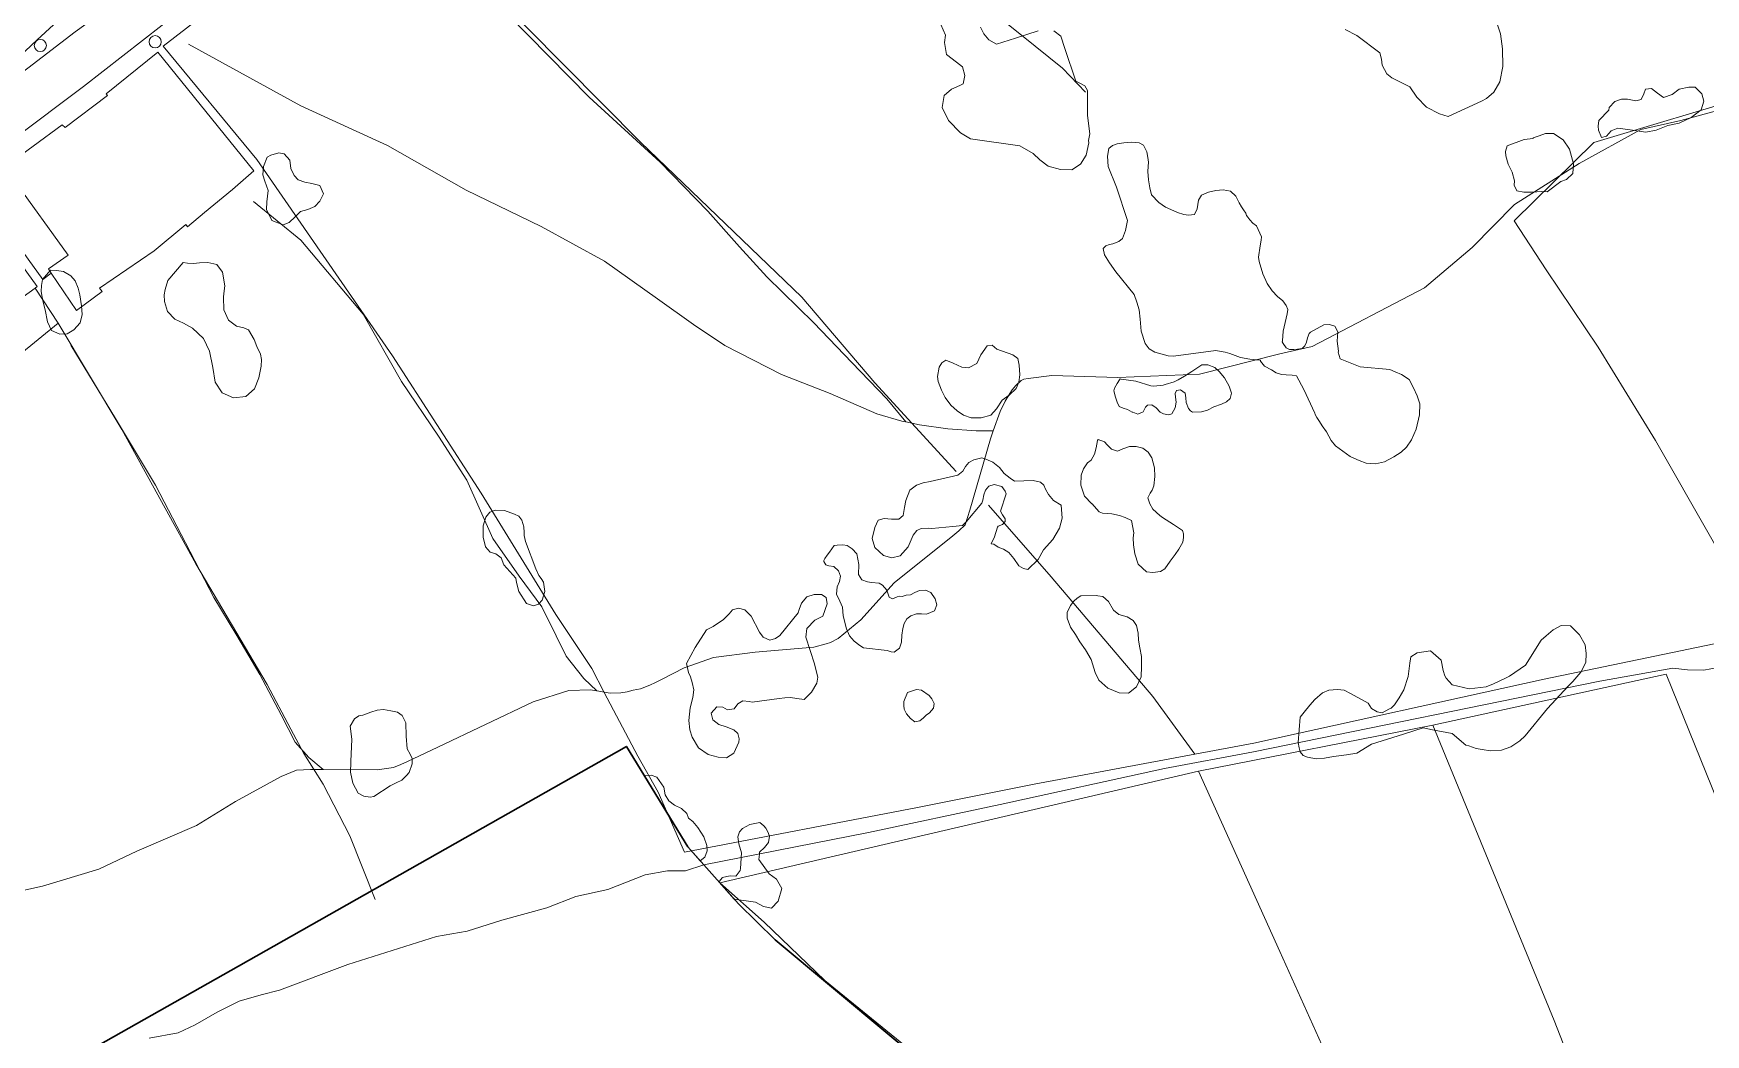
# Model space of a CAD drawing. Header units: metres. Extents: x 4652992 to 4879070, y 2074171 to 2309877.
# Drawn here: x 4653400.1 to 4653611.2, y 2306363.3 to 2306489.8 of the extents above; entities that cross this region are included whole.
import ezdxf

# ---------------------------------------------------------------- set-up
doc = ezdxf.new("R2010")
doc.units = ezdxf.units.M
doc.header["$MEASUREMENT"] = 0
doc.linetypes.add('DGN Style 3', pattern=[92.779933, 66.271381, -26.508552])
doc.layers.get('0').update_dxf_attribs({"color": 4, "lineweight": 0})
for name, color, linetype, lineweight in [('Level 1', 2, 'Continuous', 0), ('Level 18', 5, 'Continuous', 0), ('Level 20', 30, 'DGN Style 3', 0), ('Level 3', 46, 'Continuous', 0), ('Level 30', 5, 'Continuous', 0), ('Level 37', 3, 'Continuous', 0), ('Level 40', 1, 'Continuous', 0), ('Level 61', 4, 'Continuous', 0), ('Level 62', 4, 'Continuous', 0)]:
    doc.layers.add(name, color=color, linetype=linetype, lineweight=lineweight)
doc.layers.add('Limite', color=38, linetype='Continuous', lineweight=0, plot=False)

# ---------------------------------------------------------------- blocks, each defined once
blk = doc.blocks.new('POSTE')
at = {"color": 0, "linetype": 'ByBlock', "lineweight": -2}
blk.add_circle((0, 0), 0.77, dxfattribs=at)

msp = doc.modelspace()

# ---------------------------------------------------------------- linework, layer by layer
at = {"layer": 'Level 1'}
for points in [[(4653394.017885, 2306380.489077, 1442), (4653401.262881, 2306382.093081, 1441.5), (4653408.406313, 2306384.218081, 1441.32), (4653413.193117, 2306386.508913, 1441), (4653420.72333, 2306389.733889, 1440.24), (4653425.659731, 2306392.760683, 1440), (4653431.412478, 2306395.938479, 1439.4), (4653433.334475, 2306396.725283, 1439.22), (4653435.116518, 2306396.837282, 1439), (4653436.711444, 2306396.822134, 1438.874959), (4653443.534914, 2306396.757326, 1438.34), (4653445.56708, 2306397.068484, 1438.24), (4653446.517519, 2306397.448305, 1438.2), (4653447.329287, 2306397.839297, 1438.12), (4653451.172488, 2306399.656679, 1438), (4653463.193117, 2306405.364077, 1437.1), (4653467.732302, 2306406.792483, 1437), (4653470.443484, 2306406.893923, 1436.56), (4653471.257693, 2306406.73633, 1436.5), (4653472.942873, 2306406.472475, 1436.52), (4653474.277529, 2306406.495913, 1436.48), (4653475.087527, 2306406.636477, 1436.44), (4653475.830691, 2306406.837282, 1436.26), (4653476.757876, 2306407.017885, 1436.32), (4653477.92792, 2306407.480532, 1436.3), (4653478.667483, 2306407.822878, 1436.3), (4653479.485293, 2306408.244082, 1436.28), (4653482.28528, 2306409.666506, 1436), (4653485.96448, 2306410.958925, 1435.74), (4653491.230288, 2306411.617678, 1435), (4653498.645327, 2306412.249087, 1434.78), (4653500.189089, 2306412.70209, 1434.62), (4653500.736696, 2306412.862124, 1434.62), (4653501.69269, 2306413.350527, 1434.58), (4653504.576906, 2306415.722292, 1434), (4653508.765078, 2306420.391299, 1433), (4653516.199099, 2306426.329287, 1432.28), (4653516.916506, 2306426.957888, 1432.26), (4653517.723696, 2306427.72571, 1432.26), (4653518.345278, 2306429.551333, 1432), (4653520.914492, 2306438.562075, 1431), (4653521.282635, 2306439.593906, 1430.9408), (4653522.158694, 2306442.049319, 1430.8), (4653522.770693, 2306443.340517, 1430.72), (4653523.369082, 2306444.321291, 1430.56), (4653523.662295, 2306444.781313, 1430.5), (4653524.11188, 2306445.320925, 1430.44), (4653524.814089, 2306445.952273, 1430.28), (4653525.156924, 2306446.105288, 1430.26), (4653525.674685, 2306446.192873, 1430.2), (4653528.688296, 2306446.555483, 1430), (4653537.010927, 2306446.306093, 1429.32), (4653547.332094, 2306446.732912, 1429), (4653557.444277, 2306449.325075, 1428), (4653561.540713, 2306450.215884, 1427.28), (4653575.696718, 2306457.629885, 1427), (4653581.71448, 2306462.740481, 1426.66), (4653587.052126, 2306468.149294, 1426), (4653595.247072, 2306473.359682, 1425.58), (4653603.012087, 2306477.625307, 1425.56), (4653608.04529, 2306478.789675, 1425), (4653617.065013, 2306481.224341, 1424.661495)], [(4653427.9079, 2306468.568911, 1447.84), (4653433.879275, 2306463.663698, 1447), (4653441.752505, 2306454.316103, 1446), (4653446.585329, 2306445.797121, 1445), (4653451.241701, 2306438.909304, 1444), (4653454.847043, 2306433.35499, 1443), (4653458.115108, 2306426.000973, 1442), (4653461.425244, 2306421.240589, 1441), (4653464.305326, 2306417.37855, 1440), (4653466.099968, 2306413.693095, 1439), (4653467.379374, 2306411.14641, 1438), (4653469.591677, 2306408.32593, 1437), (4653471.257693, 2306406.73633, 1436.5)], [(4653404.86011, 2306450.398684, 1449), (4653410.509707, 2306441.143923, 1448), (4653415.545717, 2306432.744692, 1447), (4653419.311098, 2306425.455508, 1446), (4653422.891909, 2306418.525332, 1445), (4653425.808291, 2306413.726504, 1444), (4653428.731325, 2306408.797488, 1443), (4653431.416323, 2306403.704531, 1442), (4653433.178951, 2306400.259793, 1441), (4653434.901915, 2306398.315853, 1440), (4653436.711444, 2306396.822134, 1438.874959)]]:
    msp.add_polyline3d(points, dxfattribs=at)
at = {"layer": 'Level 18', "color": 30}
for points in [[(4653308.858783, 2306425.904808, 1451.833202), (4653313.091171, 2306428.178854, 1451.703385), (4653334.69175, 2306440.154121, 1450.83785), (4653350.718641, 2306450.178458, 1450.276697), (4653364.450095, 2306459.693085, 1449.818691), (4653368.017201, 2306461.932638, 1449.705067), (4653372.377872, 2306464.670417, 1449.561094), (4653374.055446, 2306465.723656, 1449.447595), (4653387.44223, 2306476.195051, 1448.824589), (4653405.402109, 2306489.960243, 1448.30672), (4653416.918715, 2306498.289091, 1447.394434), (4653417.611468, 2306498.790092, 1447.287135), (4653431.868016, 2306509.739062, 1446.354699), (4653447.227282, 2306523.340979, 1445.102867), (4653459.543942, 2306534.399065, 1444.161653), (4653473.833126, 2306551.146423, 1442.755768), (4653481.6842, 2306560.7085, 1442.096301), (4653483.294671, 2306562.669946, 1441.98811), (4653489.053578, 2306569.683905, 1441.512948), (4653505.571211, 2306589.306845, 1440.096023), (4653523.496863, 2306609.992294, 1438.79794), (4653536.079954, 2306624.129948, 1437.834326), (4653547.234311, 2306635.738664, 1437.127425)], [(4653543.361799, 2306625.71391, 1437.623074), (4653541.643341, 2306623.866238, 1437.686639), (4653532.548507, 2306613.525283, 1438.398903), (4653525.712167, 2306605.615748, 1438.846811), (4653523.160594, 2306602.663619, 1439.013986), (4653509.72825, 2306587.122613, 1439.894054), (4653509.04786, 2306586.337471, 1439.940184), (4653492.56937, 2306566.761034, 1441.588941), (4653477.335407, 2306548.207096, 1442.8553), (4653464.515521, 2306533.26185, 1444.126616), (4653462.299067, 2306530.554969, 1444.410144), (4653459.242883, 2306527.041409, 1444.727621), (4653454.270572, 2306521.988403, 1445.184432), (4653450.841448, 2306518.983692, 1445.412146), (4653446.880189, 2306515.326772, 1445.665173), (4653435.126647, 2306505.354371, 1446.46995), (4653423.984991, 2306496.229206, 1447.274864), (4653416.376989, 2306490.80682, 1447.676485), (4653406.449708, 2306483.072581, 1448.196775), (4653397.641364, 2306476.452714, 1448.61929)]]:
    msp.add_polyline3d(points, dxfattribs=at)
at = {"layer": 'Level 20', "linetype": 'Continuous'}
msp.add_polyline3d([(4653615.366996, 2306410.221896, 1433.2952), (4653610.982096, 2306409.361819, 1433.4952), (4653608.909937, 2306409.407217, 1433.4952), (4653607.060922, 2306409.611436, 1433.4952), (4653597.82615, 2306407.971887, 1434.5952), (4653554.10809, 2306399.055877, 1437.4952), (4653542.896113, 2306396.930681, 1438.2952), (4653522.161274, 2306392.380204, 1439.4952), (4653505.550587, 2306388.851655, 1440.3952), (4653484.753351, 2306384.780393, 1441.616), (4653482.425432, 2306384.031165, 1441.813835), (4653480.184431, 2306384.03954, 1441.913834), (4653477.366121, 2306383.527618, 1442.113835), (4653472.619741, 2306381.669056, 1442.413834), (4653468.590272, 2306380.771284, 1442.613835), (4653464.925894, 2306379.337637, 1442.813835), (4653459.25994, 2306377.809186, 1443.213834), (4653454.883069, 2306376.412872, 1443.413834), (4653451.01218, 2306375.747914, 1443.613835), (4653439.820789, 2306372.207206, 1444.513835), (4653431.201949, 2306368.970438, 1445.213835), (4653428.858256, 2306368.378378, 1445.413834), (4653426.109847, 2306367.555535, 1445.613835), (4653423.30694, 2306366.176483, 1445.813835), (4653420.562594, 2306364.575307, 1446.113835), (4653418.402404, 2306363.584614, 1446.413834), (4653414.756744, 2306362.887546, 1446.613835)], dxfattribs=at)
at = {"layer": 'Level 3'}
for points in [[(4653469.136111, 2306535.461306, 1444.2754), (4653490.573122, 2306517.313479, 1444), (4653502.610903, 2306507.796328, 1442.72), (4653516.999087, 2306495.864687, 1441.3), (4653524.830324, 2306489.541323, 1440), (4653530.000124, 2306485.388491, 1439), (4653532.922488, 2306482.358279, 1438.52)], [(4653447.96509, 2306504.184328, 1446.9172), (4653460.03528, 2306492.120119, 1446.0572), (4653470.284304, 2306481.728091, 1445), (4653479.236513, 2306473.495486, 1444), (4653485.27051, 2306467.347903, 1443), (4653489.262087, 2306462.835512, 1442), (4653492.721316, 2306459.039675, 1441), (4653498.621523, 2306453.232302, 1439), (4653503.428713, 2306448.221682, 1437), (4653507.830874, 2306443.614504, 1435), (4653510.248176, 2306440.713584, 1434)], [(4653419.714113, 2306488.40851, 1448.43), (4653433.868716, 2306480.637881, 1448), (4653444.8053, 2306475.623293, 1447), (4653454.735293, 2306469.971499, 1446), (4653464.229311, 2306465.408083, 1445), (4653472.213076, 2306460.993288, 1444), (4653478.921877, 2306456.240298, 1443), (4653483.463686, 2306453.005678, 1442), (4653487.399477, 2306450.351687, 1441), (4653494.55591, 2306446.681277, 1439), (4653500.685915, 2306444.302126, 1437), (4653506.597475, 2306441.727114, 1435), (4653509.756899, 2306440.81592, 1434), (4653510.248176, 2306440.713584, 1433.777157), (4653511.961489, 2306440.356692, 1433), (4653515.534914, 2306439.859316, 1432), (4653519.114504, 2306439.60248, 1431), (4653521.282635, 2306439.593906, 1430.9572)]]:
    msp.add_polyline3d(points, dxfattribs=at)
at = {"layer": 'Level 30', "color": 1}
for points in [[(4653403.533944, 2306507.894376, 1451.0383), (4653411.836193, 2306499.374754, 1451.0383), (4653405.708118, 2306493.579988, 1451.0383), (4653401.004935, 2306498.476996, 1451.9383), (4653400.698315, 2306498.138985, 1452.6383), (4653405.234187, 2306493.217956, 1451.7383), (4653400.616269, 2306488.957636, 1451.8383), (4653396.113417, 2306484.732188, 1451.8383), (4653388.697024, 2306492.685121, 1452.1383), (4653389.859429, 2306493.715889, 1452.0383), (4653387.306649, 2306496.19363, 1451.7383), (4653394.929949, 2306504.10416, 1451.7383), (4653397.405092, 2306501.662092, 1452.2383), (4653403.533944, 2306507.894376, 1451.0383)], [(4653396.429346, 2306472.861021, 1454.6383), (4653403.775371, 2306478.212822, 1454.3383), (4653404.157623, 2306477.874544, 1452.4383), (4653409.500981, 2306481.947748, 1454.0383), (4653409.305583, 2306482.163136, 1454.0383), (4653415.850104, 2306487.393719, 1454.0383)], [(4653415.850104, 2306487.393719, 1454.0383), (4653427.950097, 2306472.42341, 1453.9383), (4653425.259153, 2306470.07901, 1453.4383), (4653421.730287, 2306467.139123, 1452.3383), (4653419.578966, 2306465.355332, 1452.2383), (4653419.368729, 2306465.638313, 1452.2383), (4653415.360671, 2306462.334066, 1454.3383), (4653408.46795, 2306457.62199, 1454.7383), (4653408.792494, 2306457.167584, 1452.2383), (4653405.561164, 2306454.767558, 1452.2383), (4653402.384, 2306459.504374, 1451.878901), (4653402.025083, 2306460.039481, 1451.8383), (4653404.501192, 2306461.781408, 1454.9383), (4653397.642245, 2306471.26929, 1454.9383)], [(4653392.956348, 2306468.380313, 1452.3383), (4653400.607171, 2306457.8169, 1455.2383), (4653400.336785, 2306457.620538, 1455.2383), (4653394.102551, 2306453.093067, 1455.2383)]]:
    msp.add_polyline3d(points, dxfattribs=at)
at = {"layer": 'Level 37', "elevation": 1450.98274, "flags": 128}
msp.add_lwpolyline([(4653390.481125, 2306454.63474), (4653389.041452, 2306452.185208), (4653395.635074, 2306446.979033), (4653403.276479, 2306453.18883), (4653400.336785, 2306457.620538)], dxfattribs=at)
at = {"layer": 'Level 37'}
for points in [[(4653516.611392, 2306434.437162, 1432.9159), (4653506.32254, 2306445.643332, 1436.9159), (4653497.112978, 2306456.474469, 1440.2159), (4653476.767489, 2306476.020445, 1445.5159), (4653457.573586, 2306495.465978, 1447.3159), (4653447.991205, 2306504.566583, 1447.5159), (4653442.296653, 2306508.105005, 1447.9159), (4653416.49711, 2306488.150733, 1450.2827), (4653428.328386, 2306473.831061, 1449.0827), (4653445.453213, 2306449.055497, 1446.6827), (4653456.643227, 2306431.729967, 1444.3827), (4653466.077303, 2306416.375853, 1441.0827), (4653470.607451, 2306409.566023, 1437.9827), (4653472.185595, 2306406.547383, 1437.9827), (4653476.40877, 2306398.505812, 1440.0827), (4653479.007622, 2306393.959132, 1441.1827), (4653482.320297, 2306386.373971, 1442.2584), (4653511.714346, 2306392.028407, 1441.3827), (4653526.440558, 2306394.956685, 1440.1827), (4653546.738718, 2306398.748562, 1439.0845), (4653554.1645, 2306400.135764, 1438.6827), (4653590.836264, 2306408.24265, 1436.0827), (4653618.768789, 2306414.027143, 1434.082695)], [(4653618.768847, 2306414.027041, 1434.0827), (4653634.222119, 2306417.946317, 1432.8827), (4653625.22111, 2306435.388488, 1432.1827), (4653631.331321, 2306438.527504, 1432.0827), (4653630.200442, 2306441.769453, 1431.7827), (4653632.519057, 2306448.301702, 1431.7827), (4653624.775863, 2306463.914834, 1429.0827), (4653622.616841, 2306470.348532, 1426.7827), (4653620.31977, 2306475.569037, 1425.4827), (4653617.577526, 2306482.123821, 1425.4827), (4653597.064783, 2306475.991584, 1427.082741), (4653587.047692, 2306466.111183, 1427.382741), (4653591.061625, 2306459.921106, 1427.48274), (4653597.616956, 2306450.155459, 1430.382741), (4653604.852495, 2306438.375813, 1432.98274), (4653618.768789, 2306414.027143, 1434.082695), (4653618.768847, 2306414.027041, 1434.0827)], [(4653403.276479, 2306453.18883, 1450.98274), (4653411.273884, 2306439.773115, 1449.48274), (4653420.616063, 2306422.787185, 1447.18274), (4653429.624528, 2306407.573656, 1443.282741), (4653432.630074, 2306401.894521, 1442.382741), (4653434.26785, 2306398.830854, 1440.98274), (4653436.714249, 2306394.987298, 1440.68274), (4653440.065335, 2306388.434561, 1442.68274), (4653443.27658, 2306380.411366, 1444.082741)], [(4653546.738718, 2306398.748562, 1439.084471), (4653541.428245, 2306406.027694, 1438.915929), (4653528.587672, 2306421.148481, 1437.715928), (4653520.668668, 2306430.210567, 1433.715928)], [(4653641.273707, 2306374.760241, 1432.9307), (4653622.81197, 2306367.782686, 1434.1827), (4653606.210547, 2306408.843806, 1434.7827), (4653576.756039, 2306402.424037, 1436.8827), (4653592.085986, 2306365.107736, 1436.2827), (4653610.554654, 2306317.880301, 1434.5256)], [(4653576.756039, 2306402.424037, 1436.8827), (4653547.183488, 2306396.624595, 1438.7827), (4653557.464855, 2306373.826508, 1438.5827), (4653574.852245, 2306335.113833, 1437.4827), (4653585.329223, 2306312.223649, 1436.6827), (4653588.437921, 2306304.093046, 1436.68274)], [(4653547.183488, 2306396.624595, 1438.782741), (4653486.790149, 2306382.486238, 1442.57176), (4653492.38015, 2306377.526249, 1442.213834), (4653500.016645, 2306370.153845, 1442.213834), (4653510.215143, 2306361.886932, 1441.913834), (4653525.886375, 2306349.015164, 1440.913834), (4653533.959937, 2306342.505654, 1440.713834), (4653554.079731, 2306325.75326, 1438.813835), (4653560.518285, 2306320.600667, 1438.513835), (4653573.12395, 2306311.834708, 1437.313835), (4653586.788702, 2306302.833536, 1436.713834), (4653588.437921, 2306304.093046, 1436.68274), (4653601.58941, 2306313.045233, 1436.213835), (4653610.554654, 2306317.880301, 1434.525619), (4653644.065512, 2306335.815634, 1433.083895), (4653654.566418, 2306341.567845, 1432.733894), (4653654.884395, 2306341.75573, 1432.710612), (4653670.955193, 2306351.251609, 1431.533894), (4653684.375531, 2306357.569215, 1430.233894)]]:
    msp.add_polyline3d(points, dxfattribs=at)
at = {"layer": 'Level 40', "color": 3, "flags": 128}
for points, elevation in [([(4653598.995456, 2306480.082692), (4653599.010835, 2306480.401964), (4653599.715086, 2306481.186713), (4653600.556096, 2306481.484725), (4653601.337288, 2306481.472046), (4653602.403957, 2306481.266166), (4653603.077455, 2306481.412376), (4653603.4005, 2306482.132595), (4653603.609019, 2306482.736815), (4653604.362856, 2306482.821483), (4653605.12186, 2306482.214658), (4653605.89796, 2306481.696596), (4653606.978288, 2306482.040486), (4653607.85175, 2306482.746534), (4653609.092768, 2306482.967342), (4653609.882516, 2306482.99905), (4653610.732172, 2306482.144563), (4653610.969863, 2306481.224046), (4653610.622939, 2306480.140149), (4653609.369992, 2306479.139044), (4653607.848632, 2306478.419916), (4653606.412711, 2306478.144648), (4653604.961423, 2306477.550097), (4653603.667386, 2306477.293479), (4653601.969903, 2306477.575094), (4653600.122006, 2306477.793672), (4653599.272432, 2306477.451266), (4653598.682694, 2306476.782489), (4653598.053629, 2306476.627698), (4653597.682674, 2306477.573985), (4653597.634805, 2306478.04358), (4653597.727104, 2306478.762328), (4653598.995456, 2306480.082692)], 1429), ([(4653431.127146, 2306474.70434), (4653431.787995, 2306474.576729), (4653432.486342, 2306473.756963), (4653432.625195, 2306472.702768), (4653433.026909, 2306471.82611), (4653433.547559, 2306471.268945), (4653434.407433, 2306470.988739), (4653435.288597, 2306470.818578), (4653436.269269, 2306470.572123), (4653436.749232, 2306469.509093), (4653436.282303, 2306468.571829), (4653435.637644, 2306467.8972), (4653434.770826, 2306467.550873), (4653433.859576, 2306467.270207), (4653433.159833, 2306466.606207), (4653432.394369, 2306465.897813), (4653431.648334, 2306465.585237), (4653430.214571, 2306466.14754), (4653429.567579, 2306467.528271), (4653429.583315, 2306468.495595), (4653429.74992, 2306469.947486), (4653429.346372, 2306471.109909), (4653429.099248, 2306471.899643), (4653429.191345, 2306472.966326), (4653429.645796, 2306474.134253), (4653430.095153, 2306474.389937), (4653431.127146, 2306474.70434)], 1451), ([(4653419.017316, 2306460.863626), (4653419.566084, 2306460.757636), (4653420.355579, 2306460.718915), (4653421.111419, 2306460.800458), (4653422.141646, 2306460.829006), (4653423.294074, 2306460.606425), (4653424.012991, 2306459.614337), (4653424.309005, 2306457.90755), (4653424.172928, 2306456.909919), (4653424.142937, 2306456.460635), (4653424.175168, 2306454.861621), (4653424.775583, 2306453.551035), (4653425.767108, 2306452.790643), (4653426.700083, 2306452.610429), (4653427.271951, 2306452.329304), (4653428.003385, 2306451.107147), (4653428.348812, 2306450.243981), (4653428.782792, 2306449.249921), (4653428.940519, 2306448.593664), (4653428.891167, 2306447.749841), (4653428.604751, 2306446.269107), (4653428.054519, 2306444.896205), (4653426.953599, 2306443.914132), (4653425.386866, 2306443.761653), (4653423.968672, 2306444.376983), (4653423.093819, 2306445.740729), (4653422.764135, 2306447.568047), (4653422.367135, 2306449.635886), (4653421.600256, 2306451.263129), (4653420.199717, 2306452.557644), (4653419.066643, 2306453.174721), (4653417.967239, 2306453.671518), (4653417.073099, 2306454.640637), (4653416.692271, 2306455.908791), (4653416.631925, 2306456.773717), (4653416.759256, 2306457.431733), (4653417.091835, 2306458.56205), (4653419.017316, 2306460.863626)], 1453.5), ([(4653402.308886, 2306459.863784), (4653403.043467, 2306459.835661), (4653403.932057, 2306459.720909), (4653404.845485, 2306459.146301), (4653405.408447, 2306458.525617), (4653405.797982, 2306457.597126), (4653405.978635, 2306456.765857), (4653406.217775, 2306455.354433), (4653406.290487, 2306454.259563), (4653406.033942, 2306453.228281), (4653405.239246, 2306452.35783), (4653404.398479, 2306451.837596), (4653403.478002, 2306451.787859), (4653402.433561, 2306452.274054), (4653401.900642, 2306453.344074), (4653401.627893, 2306454.875793), (4653401.335716, 2306456.013046), (4653401.109032, 2306457.194516), (4653401.137285, 2306457.928545), (4653401.285899, 2306458.696201), (4653402.308886, 2306459.863784)], 1453.5), ([(4653538.81293, 2306441.961969), (4653538.215733, 2306442.28539), (4653537.659684, 2306442.462144), (4653537.177019, 2306442.659404), (4653536.932612, 2306443.192118), (4653536.707548, 2306443.825128), (4653536.52117, 2306444.658734), (4653536.585644, 2306444.993066), (4653536.902494, 2306445.55608), (4653537.001663, 2306445.710317), (4653537.140746, 2306445.891524), (4653537.292723, 2306446.139596), (4653537.426588, 2306446.113743), (4653539.286592, 2306445.858552), (4653541.182547, 2306445.249636), (4653541.563578, 2306445.245403), (4653542.726014, 2306445.333005), (4653542.98607, 2306445.421494), (4653544.133143, 2306445.789489), (4653544.632679, 2306446.039795), (4653545.411606, 2306446.478888), (4653546.363075, 2306447.092724), (4653547.600376, 2306447.928775), (4653548.362442, 2306447.920313), (4653549.267311, 2306447.572176), (4653549.798837, 2306447.088073), (4653550.479616, 2306446.297719), (4653551.075376, 2306445.24635), (4653551.349347, 2306444.326473), (4653551.186981, 2306443.664252), (4653550.728596, 2306443.267273), (4653550.075842, 2306442.942511), (4653549.108978, 2306442.609054), (4653548.30301, 2306442.209843), (4653547.569183, 2306442.004775), (4653546.446625, 2306441.944145), (4653546.164747, 2306442.102626), (4653545.908652, 2306442.394844), (4653545.608928, 2306443.180998), (4653545.578189, 2306443.7418), (4653545.486961, 2306444.348959), (4653544.909085, 2306444.772673), (4653544.408308, 2306444.695996), (4653544.224107, 2306444.280749), (4653544.280625, 2306443.853687), (4653544.365404, 2306443.213091), (4653544.22359, 2306442.477536), (4653543.841052, 2306441.753788), (4653543.39431, 2306441.597313), (4653542.758417, 2306441.72013), (4653542.34912, 2306441.9379), (4653541.830503, 2306442.488899), (4653541.279658, 2306442.872723), (4653540.751858, 2306442.835944), (4653540.493033, 2306442.57382), (4653540.203206, 2306441.970887), (4653539.523427, 2306441.686024), (4653538.913332, 2306441.942577), (4653538.81293, 2306441.961969)], 1433.5), ([(4653535.33902, 2306438.179231), (4653535.679509, 2306437.804151), (4653536.226607, 2306437.251689), (4653536.976656, 2306437.038079), (4653537.650324, 2306437.320382), (4653538.496212, 2306437.603789), (4653539.324156, 2306437.615714), (4653540.173716, 2306437.382885), (4653540.839503, 2306436.910602), (4653541.281963, 2306436.172132), (4653541.622212, 2306434.903487), (4653541.689511, 2306433.825026), (4653541.532248, 2306432.652446), (4653541.357305, 2306432.101939), (4653541.075244, 2306431.709604), (4653540.794407, 2306431.145176), (4653541.025094, 2306430.37882), (4653541.440792, 2306429.679835), (4653542.287687, 2306428.897549), (4653542.653771, 2306428.654972), (4653543.112974, 2306428.360035), (4653544.031387, 2306427.770156), (4653545.156443, 2306427.002865), (4653545.285191, 2306426.599894), (4653545.295265, 2306426.116726), (4653545.219836, 2306425.546954), (4653544.702878, 2306424.649989), (4653544.224246, 2306423.951855), (4653543.620546, 2306423.14038), (4653542.918558, 2306422.176013), (4653542.371121, 2306421.834901), (4653541.411639, 2306421.676515), (4653540.609171, 2306421.797168), (4653539.588791, 2306422.750533), (4653539.149027, 2306424.038582), (4653538.961844, 2306425.20907), (4653538.955731, 2306426.06958), (4653539.043958, 2306426.705621), (4653538.721659, 2306428.245896), (4653537.937176, 2306428.638042), (4653537.233033, 2306428.911551), (4653536.237992, 2306429.103766), (4653535.727695, 2306429.133598), (4653535.051559, 2306429.195466), (4653534.666326, 2306429.338626), (4653534.018491, 2306430.082456), (4653533.764714, 2306430.372078), (4653533.731546, 2306430.378484), (4653532.784, 2306431.352055), (4653532.323931, 2306432.712636), (4653532.361366, 2306433.977096), (4653532.653784, 2306434.779853), (4653533.178362, 2306435.537759), (4653533.62626, 2306435.898043), (4653534.07811, 2306436.635619), (4653534.271018, 2306437.457573), (4653534.443538, 2306438.352193), (4653534.535428, 2306438.471917), (4653535.33902, 2306438.179231)], 1440), ([(4653534.313572, 2306418.789776), (4653534.464917, 2306418.760537), (4653535.115422, 2306418.674071), (4653535.81523, 2306418.02911), (4653536.465413, 2306416.923179), (4653537.111428, 2306416.406237), (4653538.186841, 2306416.080822), (4653538.960957, 2306415.617552), (4653539.350808, 2306414.99324), (4653539.561553, 2306414.050601), (4653539.620946, 2306413.137195), (4653539.786568, 2306412.164039), (4653539.975453, 2306411.107947), (4653540.007092, 2306409.846928), (4653539.948476, 2306408.524896), (4653539.352817, 2306407.267399), (4653538.368677, 2306406.43791), (4653537.166499, 2306406.513336), (4653535.749089, 2306407.100961), (4653534.608363, 2306408.105723), (4653534.125484, 2306409.061792), (4653533.622475, 2306410.727624), (4653532.911196, 2306411.923871), (4653532.208606, 2306412.961564), (4653531.68063, 2306413.887078), (4653531.031861, 2306414.796707), (4653530.623312, 2306415.934407), (4653530.60319, 2306416.644129), (4653531.050293, 2306417.538063), (4653531.46962, 2306418.084445), (4653531.852495, 2306418.441806), (4653532.341587, 2306418.739433), (4653534.313572, 2306418.789776)], 1441.5), ([(4653510.459448, 2306406.551592), (4653510.965536, 2306406.723803), (4653511.60815, 2306406.903383), (4653512.233105, 2306406.816367), (4653513.18721, 2306406.159475), (4653513.547747, 2306405.752289), (4653513.83806, 2306405.15616), (4653513.725068, 2306404.570461), (4653513.24133, 2306403.988899), (4653512.807811, 2306403.667649), (4653512.471978, 2306403.327519), (4653512.032179, 2306402.973728), (4653511.402106, 2306402.859222), (4653510.83364, 2306403.2391), (4653510.341685, 2306403.840457), (4653510.051385, 2306404.436592), (4653510.009028, 2306404.917305), (4653509.999233, 2306405.391722), (4653510.459448, 2306406.551592)], 1441.5)]:
    msp.add_lwpolyline(points, dxfattribs=dict(at, elevation=elevation))
at = {"layer": 'Level 40', "color": 3}
for points in [[(4653528.934163, 2306490.111448, 1450.5), (4653529.829191, 2306489.425678, 1450.5), (4653530.297714, 2306487.860298, 1450.5), (4653531.713109, 2306483.737864, 1449.5), (4653532.297214, 2306483.432445, 1449.5), (4653532.819329, 2306483.138992, 1449.5), (4653533.157741, 2306482.559878, 1449.5), (4653533.171929, 2306479.397997, 1448), (4653533.479789, 2306477.104704, 1444.5), (4653533.311388, 2306476.23163, 1444.5), (4653533.325709, 2306475.970126, 1444.5), (4653533.024988, 2306474.411039, 1444.5), (4653532.28491, 2306473.260183, 1444.5), (4653531.179942, 2306472.567884, 1444.5), (4653529.758213, 2306472.583613, 1444.5), (4653528.221365, 2306473.009692, 1444.5), (4653527.143362, 2306473.799993, 1444.5), (4653526.327143, 2306474.604433, 1444.5), (4653524.636853, 2306475.57761, 1444.5), (4653518.405993, 2306476.444127, 1446.5), (4653517.132355, 2306477.206022, 1446.5), (4653515.629206, 2306478.786222, 1446.5), (4653514.846888, 2306480.420736, 1446.5), (4653515.072642, 2306481.925114, 1446.5), (4653515.999687, 2306482.713619, 1446.5), (4653517.065489, 2306483.217344, 1446.5), (4653517.487009, 2306483.393962, 1446.5), (4653517.690997, 2306484.451022, 1446.5), (4653517.38496, 2306485.542025, 1446.5), (4653516.65967, 2306486.133493, 1446.5), (4653515.359865, 2306487.09383, 1446.5), (4653515.137848, 2306488.620031, 1446.5), (4653515.255593, 2306489.564689, 1446.5), (4653514.67433, 2306490.902223, 1446.5)], [(4653519.675954, 2306490.565985, 1447), (4653520.09195, 2306489.712338, 1447), (4653520.718556, 2306488.946923, 1447), (4653521.676197, 2306488.434222, 1450.5), (4653524.069402, 2306489.190721, 1450.5), (4653526.943628, 2306490.110883, 1450.5)], [(4653584.880473, 2306490.970995, 1443.5), (4653585.30589, 2306489.707202, 1443.5), (4653585.55767, 2306487.808971, 1443.5), (4653585.593844, 2306485.592644, 1443.5), (4653585.221719, 2306483.660592, 1443.5), (4653584.458471, 2306482.369199, 1443.5), (4653583.533056, 2306481.571537, 1443.5), (4653582.901491, 2306481.230987, 1443.5), (4653578.710351, 2306479.269477, 1440.5), (4653577.593328, 2306479.63989, 1440.5), (4653575.945618, 2306480.473942, 1440.5), (4653574.742488, 2306481.738175, 1440.5), (4653573.857437, 2306483.044194, 1440.5), (4653571.600866, 2306484.183459, 1439), (4653570.969255, 2306484.667316, 1439), (4653570.353087, 2306485.768664, 1439), (4653570.287905, 2306486.505126, 1439), (4653570.082577, 2306487.320335, 1439), (4653567.150707, 2306489.518269, 1441), (4653565.693868, 2306490.263467, 1441)], [(4653589.433303, 2306476.502145, 1434), (4653589.407995, 2306476.592235, 1434), (4653590.178386, 2306476.82695, 1434), (4653590.964598, 2306477.143816, 1434), (4653591.983343, 2306477.117582, 1434), (4653593.196663, 2306476.329549, 1434), (4653593.993949, 2306475.153181, 1434), (4653594.533391, 2306473.302303, 1434), (4653594.427402, 2306472.087235, 1434), (4653593.644329, 2306471.343695, 1434), (4653592.907131, 2306471.059952, 1434), (4653591.209236, 2306469.785626, 1431.5), (4653590.532981, 2306469.830667, 1431.5), (4653589.272542, 2306469.73196, 1431.5), (4653588.242289, 2306469.717078, 1431.5), (4653587.375554, 2306469.884399, 1431.5), (4653587.040636, 2306470.590355, 1431.5), (4653587.061298, 2306471.142158, 1431.5), (4653586.764502, 2306472.268271, 1431.5), (4653586.270866, 2306473.26136, 1431.5), (4653585.958201, 2306474.305006, 1431.5), (4653585.937594, 2306474.864751, 1431.5), (4653586.163039, 2306475.590751, 1431.5), (4653588.278027, 2306476.382932, 1433), (4653589.433303, 2306476.502145, 1434)], [(4653545.324048, 2306466.910138, 1443), (4653545.922816, 2306466.838243, 1443), (4653546.680652, 2306466.910473, 1443), (4653547.03784, 2306467.628267, 1443), (4653547.206889, 2306468.732042, 1443), (4653547.547823, 2306469.365544, 1443), (4653548.446897, 2306469.716458, 1443), (4653549.363787, 2306469.93281, 1443), (4653550.298495, 2306470.0146, 1443), (4653551.226653, 2306469.835412, 1443), (4653551.8967, 2306469.225271, 1443), (4653552.298942, 2306468.360871, 1443), (4653552.597416, 2306467.866165, 1443), (4653552.878072, 2306467.506021, 1443), (4653553.142483, 2306467.061595, 1443), (4653553.262504, 2306466.77617, 1443), (4653553.398772, 2306466.575025, 1443), (4653553.679432, 2306466.214875, 1443), (4653554.036352, 2306465.796291, 1443), (4653554.502024, 2306465.487837, 1443), (4653555.152467, 2306464.094667, 1443), (4653555.113428, 2306463.6651, 1443), (4653554.975337, 2306462.948679, 1443), (4653554.773138, 2306461.536627, 1441.5), (4653554.836436, 2306460.954953, 1441.5), (4653555.286582, 2306459.422487, 1441.5), (4653555.836, 2306458.177466, 1441.5), (4653556.49283, 2306457.262135, 1441.5), (4653557.148087, 2306456.56613, 1441.5), (4653557.82777, 2306455.996824, 1441.5), (4653558.245622, 2306455.434264, 1441.5), (4653558.452063, 2306454.912523, 1441.5), (4653558.388528, 2306454.355295, 1441.5), (4653557.875315, 2306452.191725, 1440), (4653557.806539, 2306450.971139, 1436.5), (4653557.74002, 2306450.817811, 1434.5), (4653557.867836, 2306450.629123, 1432.5), (4653558.252754, 2306450.060891, 1432.5), (4653558.675733, 2306449.873372, 1432.5), (4653559.199588, 2306449.842767, 1432.5), (4653559.702505, 2306449.886763, 1432.5), (4653560.252582, 2306449.99221, 1432.5), (4653560.597085, 2306450.313749, 1432.5), (4653560.797557, 2306450.804213, 1432.5), (4653560.936484, 2306451.341839, 1432.5), (4653561.14351, 2306451.866311, 1432.5), (4653561.319036, 2306452.044083, 1432.5), (4653563.022636, 2306452.983411, 1433), (4653563.701881, 2306453.028514, 1433), (4653564.396782, 2306452.788568, 1433), (4653564.789286, 2306452.078214, 1433), (4653564.709256, 2306450.930294, 1433), (4653564.847765, 2306449.634395, 1433), (4653564.794089, 2306449.538996, 1433), (4653565.057063, 2306448.679517, 1434.5), (4653567.5714, 2306447.668543, 1436.5), (4653571.318683, 2306447.329713, 1438.5), (4653572.00184, 2306447.057843, 1438.5), (4653572.807082, 2306446.692422, 1438.5), (4653573.769461, 2306446.051747, 1438.5), (4653574.343447, 2306445.031234, 1438.5), (4653574.775863, 2306444.00306, 1438.5), (4653575.106973, 2306442.994438, 1438.5), (4653575.083449, 2306441.599436, 1438.5), (4653574.665014, 2306439.790827, 1438.5), (4653574.088151, 2306438.43266, 1438.5), (4653573.460675, 2306437.539126, 1438.5), (4653572.777369, 2306436.901302, 1438.5), (4653571.823889, 2306436.315655, 1438.5), (4653570.648282, 2306435.667932, 1438.5), (4653569.516889, 2306435.431562, 1438.5), (4653568.342678, 2306435.518385, 1438.5), (4653567.456864, 2306435.829437, 1438.5), (4653566.780178, 2306436.135087, 1438.5), (4653566.326889, 2306436.327608, 1438.5), (4653564.489172, 2306437.69727, 1438.5), (4653563.917774, 2306438.36747, 1438.5), (4653563.356845, 2306439.45552, 1438.5), (4653562.804961, 2306440.226907, 1438.5), (4653562.450464, 2306440.75023, 1438.5), (4653562.129739, 2306441.267028, 1438.5), (4653561.92459, 2306441.656536, 1438.5), (4653561.889554, 2306441.838246, 1438.5), (4653560.486712, 2306444.823262, 1436), (4653559.549912, 2306446.529403, 1432.5), (4653558.998551, 2306446.600602, 1432.5), (4653558.270385, 2306446.670665, 1432.5), (4653557.678421, 2306446.714425, 1432.5), (4653556.976481, 2306446.920544, 1432.5), (4653556.409473, 2306447.277004, 1432.5), (4653555.508527, 2306447.733231, 1432.5), (4653555.000531, 2306448.395806, 1432.5), (4653554.993587, 2306448.52237, 1434.5), (4653554.90717, 2306448.531059, 1436.5), (4653553.647752, 2306448.641918, 1436.5), (4653552.498095, 2306448.863934, 1436.5), (4653551.133965, 2306449.347956, 1436.5), (4653550.546053, 2306449.505608, 1436.5), (4653550.035103, 2306449.60428, 1436.5), (4653549.353838, 2306449.735842, 1436.5), (4653544.042895, 2306449.025792, 1438.5), (4653543.347186, 2306449.072157, 1438.5), (4653541.673346, 2306449.527389, 1438.5), (4653540.958153, 2306449.92947, 1438.5), (4653540.470048, 2306450.595652, 1438.5), (4653539.941405, 2306452.193511, 1438.5), (4653539.83735, 2306453.70935, 1438.5), (4653539.710328, 2306454.877666, 1438.5), (4653539.406865, 2306455.816091, 1438.5), (4653539.069127, 2306456.805115, 1438.5), (4653536.759287, 2306459.670577, 1438.5), (4653535.962743, 2306460.792136, 1438.5), (4653535.319673, 2306461.79607, 1438.5), (4653535.169711, 2306462.616805, 1438.5), (4653535.498051, 2306462.949294, 1438.5), (4653535.971673, 2306463.121768, 1438.5), (4653536.386482, 2306463.217624, 1438.5), (4653537.147547, 2306463.510545, 1438.5), (4653537.611426, 2306463.860848, 1438.5), (4653537.985705, 2306464.888248, 1438.5), (4653538.231052, 2306466.16046, 1438.5), (4653536.818522, 2306470.362507, 1440.5), (4653535.802491, 2306472.964189, 1442), (4653535.700541, 2306474.253106, 1442), (4653535.887719, 2306475.223592, 1442), (4653536.315193, 2306475.622491, 1442), (4653536.921336, 2306475.811834, 1442), (4653537.780946, 2306475.952246, 1442), (4653538.674664, 2306476.042308, 1442), (4653539.71295, 2306475.973165, 1442), (4653540.263694, 2306475.648016, 1442), (4653540.67455, 2306474.824679, 1442), (4653540.797829, 2306474.100618, 1442), (4653540.861029, 2306473.51945, 1442), (4653540.839738, 2306472.954589, 1442), (4653540.810309, 2306472.347529, 1442), (4653540.868493, 2306471.285871, 1442), (4653541.027445, 2306470.292283, 1442), (4653541.24492, 2306469.374922, 1442), (4653542.161801, 2306468.43854, 1443), (4653543.008682, 2306467.837954, 1443), (4653543.693381, 2306467.530928, 1443), (4653544.538713, 2306467.149179, 1443), (4653545.324048, 2306466.910138, 1443)], [(4653516.239998, 2306448.126463, 1436.5), (4653517.300779, 2306447.619644, 1436.5), (4653518.145076, 2306447.557228, 1436.5), (4653519.208191, 2306448.106765, 1436.5), (4653519.714862, 2306449.166354, 1436.5), (4653520.492423, 2306450.324582, 1436.5), (4653521.161183, 2306450.396716, 1436.5), (4653521.717626, 2306449.88667, 1436.5), (4653523.749418, 2306449.191045, 1435.5), (4653524.364655, 2306448.719469, 1435.5), (4653524.555122, 2306447.876379, 1435.5), (4653524.621979, 2306446.653995, 1435.5), (4653524.492535, 2306445.721485, 1435.5), (4653524.187304, 2306444.923709, 1435.5), (4653523.270356, 2306444.092885, 1435.5), (4653522.390894, 2306443.456401, 1435.5), (4653521.679607, 2306442.384253, 1435.5), (4653520.966546, 2306441.564424, 1435.5), (4653519.744874, 2306441.246014, 1435.5), (4653518.482181, 2306441.237916, 1435.5), (4653517.537652, 2306441.571547, 1435.5), (4653516.737266, 2306442.129324, 1435.5), (4653515.916379, 2306442.842249, 1435.5), (4653515.191008, 2306443.788701, 1435.5), (4653514.766807, 2306444.72737, 1435.5), (4653514.322105, 2306445.821174, 1435.5), (4653514.240083, 2306446.441757, 1435.5), (4653514.465081, 2306447.607772, 1435.5), (4653514.7721, 2306448.153204, 1435.5), (4653515.294143, 2306448.505924, 1435.5), (4653516.239998, 2306448.126463, 1436.5)], [(4653521.434477, 2306426.201293, 1439), (4653521.797201, 2306427.420048, 1438.5), (4653521.922075, 2306427.546511, 1438.5), (4653522.462428, 2306427.743297, 1438.5), (4653522.788611, 2306428.132041, 1438.5), (4653522.805519, 2306428.480141, 1438.5), (4653522.453623, 2306428.999875, 1438.5), (4653522.189262, 2306429.452501, 1438.5), (4653522.893458, 2306431.638037, 1437), (4653522.803978, 2306431.957112, 1437), (4653522.363637, 2306432.545155, 1437), (4653521.411658, 2306432.829646, 1437), (4653520.715232, 2306432.612092, 1437), (4653520.311772, 2306432.086454, 1437), (4653520.102447, 2306431.523311, 1437), (4653519.971481, 2306430.84443, 1437), (4653519.848108, 2306430.465871, 1437), (4653517.88315, 2306428.091218, 1439), (4653517.393329, 2306427.634081, 1439), (4653516.166432, 2306427.519979, 1439), (4653513.544843, 2306427.240732, 1438), (4653513.050833, 2306427.285939, 1438), (4653512.189528, 2306427.251412, 1438), (4653511.639457, 2306427.006066, 1438), (4653511.169376, 2306426.393649, 1438), (4653510.540438, 2306424.95798, 1438), (4653509.512667, 2306423.800274, 1438), (4653508.459228, 2306423.551706, 1438), (4653507.411654, 2306423.854564, 1438), (4653506.349526, 2306424.863483, 1438), (4653506.012657, 2306425.983429, 1438), (4653506.332138, 2306427.378401, 1438), (4653506.761369, 2306428.300081, 1438), (4653507.505295, 2306428.507971, 1438), (4653508.444824, 2306428.426923, 1438), (4653509.35458, 2306428.452088, 1438), (4653509.893558, 2306428.900491, 1438), (4653510.089787, 2306429.917398, 1438), (4653510.257983, 2306430.789024, 1438), (4653510.76194, 2306432.098058, 1438), (4653511.589948, 2306432.741748, 1438), (4653512.449476, 2306433.027754, 1438), (4653513.338783, 2306433.207552, 1438), (4653516.798835, 2306433.998457, 1436), (4653517.445862, 2306434.477873, 1436), (4653517.762052, 2306435.071562, 1436), (4653518.214673, 2306435.588527, 1436), (4653518.83359, 2306435.922268, 1436), (4653519.819834, 2306436.195215, 1436.5), (4653520.335348, 2306435.994974, 1436.5), (4653521.22068, 2306435.622635, 1436.5), (4653522.049854, 2306434.959153, 1436.5), (4653522.656684, 2306434.18762, 1436.5), (4653523.398098, 2306433.591412, 1436.5), (4653523.982686, 2306433.226826, 1436.5), (4653526.32426, 2306433.332332, 1439), (4653527.234533, 2306433.10634, 1439), (4653527.662575, 2306432.722711, 1439), (4653527.869038, 2306432.231409, 1439), (4653528.241126, 2306431.557636, 1439), (4653528.894297, 2306430.779401, 1439), (4653529.836113, 2306430.196197, 1439), (4653529.97329, 2306428.564591, 1439), (4653529.624676, 2306427.277606, 1439), (4653528.803128, 2306425.881319, 1439), (4653527.642751, 2306424.550469, 1439), (4653526.955295, 2306423.328887, 1439), (4653525.659012, 2306422.074422, 1439), (4653525.078179, 2306422.186637, 1439), (4653524.495584, 2306422.550009, 1439), (4653523.870394, 2306423.473403, 1439), (4653523.26563, 2306424.242354, 1439), (4653522.586246, 2306424.624417, 1439), (4653521.88821, 2306424.909758, 1439), (4653521.354037, 2306425.263764, 1439), (4653521.01523, 2306425.329219, 1439), (4653521.434477, 2306426.201293, 1439)], [(4653463.526734, 2306422.162309, 1444.5), (4653463.934564, 2306421.300988, 1444.5), (4653464.228544, 2306420.931174, 1444.5), (4653464.503093, 2306420.460775, 1444.5), (4653464.69194, 2306419.276566, 1444.5), (4653464.327197, 2306418.199314, 1444.5), (4653463.868028, 2306417.71417, 1444.5), (4653463.246418, 2306417.469096, 1444.5), (4653462.369695, 2306417.795023, 1444.5), (4653461.404805, 2306419.285718, 1444.5), (4653461.105615, 2306420.439078, 1444.5), (4653461.001488, 2306420.980883, 1444.5), (4653459.499659, 2306422.666201, 1446), (4653459.152635, 2306423.566161, 1446), (4653458.517471, 2306424.053283, 1446), (4653457.773911, 2306424.249011, 1446), (4653457.177546, 2306424.936855, 1446), (4653456.888727, 2306426.137873, 1446), (4653456.909176, 2306427.591444, 1446), (4653457.22295, 2306428.675997, 1446), (4653457.760437, 2306429.300892, 1446), (4653458.4406, 2306429.585901, 1446), (4653459.574438, 2306429.522993, 1446), (4653460.841271, 2306429.070019, 1446), (4653461.414779, 2306428.803053, 1446), (4653461.789159, 2306428.314293, 1446), (4653462.045452, 2306427.483967, 1446), (4653462.060357, 2306426.752327, 1446), (4653462.092919, 2306426.381654, 1446), (4653462.258477, 2306425.620896, 1446), (4653463.526734, 2306422.162309, 1444.5)], [(4653501.208027, 2306425.124838, 1438), (4653501.586687, 2306425.145283, 1438), (4653502.276275, 2306425.199261, 1438), (4653502.84072, 2306425.090209, 1438), (4653503.488387, 2306424.684269, 1438), (4653504.065587, 2306424.03453, 1438), (4653504.300263, 2306422.70212, 1438), (4653504.268355, 2306421.444597, 1438), (4653504.697036, 2306420.753322, 1438), (4653505.402137, 2306420.523481, 1438), (4653505.903222, 2306420.450068, 1438), (4653506.901264, 2306420.334184, 1436), (4653507.305265, 2306420.115321, 1436), (4653507.83446, 2306419.449851, 1436), (4653508.157142, 2306418.56613, 1436), (4653508.565515, 2306418.369886, 1436), (4653509.133496, 2306418.635631, 1436), (4653509.431397, 2306418.71888, 1436), (4653509.771031, 2306418.653257, 1436), (4653510.279481, 2306418.853284, 1436.5), (4653510.844332, 2306418.861405, 1436.5), (4653511.393652, 2306419.153945, 1436.5), (4653511.988224, 2306419.437741, 1436.5), (4653512.742814, 2306419.456106, 1436.5), (4653513.391082, 2306419.166693, 1436.5), (4653513.966016, 2306418.375512, 1436.5), (4653514.17456, 2306417.631664, 1436.5), (4653513.886125, 2306416.866574, 1436.5), (4653512.867622, 2306416.45361, 1436.5), (4653512.212252, 2306416.462978, 1436.5), (4653511.57951, 2306416.467975, 1436.5), (4653510.871793, 2306416.206032, 1436.5), (4653510.377258, 2306415.83254, 1436.5), (4653510.055825, 2306415.261432, 1436.5), (4653509.865791, 2306414.641478, 1436.5), (4653509.745265, 2306413.77356, 1436.5), (4653509.71961, 2306412.910755, 1436.5), (4653509.431151, 2306412.14563, 1436.5), (4653508.770298, 2306411.640085, 1436.5), (4653508.38127, 2306411.691805, 1436.5), (4653507.896558, 2306411.855828, 1436.5), (4653504.888776, 2306412.202497, 1436.5), (4653504.42589, 2306412.479568, 1436.5), (4653503.712492, 2306413.039577, 1436.5), (4653503.138414, 2306413.713378, 1436.5), (4653502.766361, 2306414.582663, 1436.5), (4653502.351078, 2306416.217534, 1438.5), (4653502.235353, 2306417.315683, 1438.5), (4653501.91028, 2306418.0567, 1438.5), (4653501.475941, 2306418.95914, 1438.5), (4653501.559742, 2306419.878387, 1438.5), (4653501.85692, 2306420.569313, 1438.5), (4653502.010019, 2306421.2413, 1438.5), (4653501.743939, 2306421.924114, 1438.5), (4653501.163602, 2306422.433789, 1438.5), (4653500.531859, 2306422.555847, 1438.5), (4653500.152654, 2306422.652498, 1438.5), (4653499.888195, 2306423.101139, 1438.5), (4653499.88739, 2306423.218219, 1438.5), (4653500.002941, 2306423.453128, 1438.5), (4653500.31994, 2306423.882963, 1438.5), (4653500.601321, 2306424.249524, 1438.5), (4653501.208027, 2306425.124838, 1438)], [(4653482.574768, 2306410.22292, 1443), (4653483.642866, 2306412.215532, 1442), (4653485.069043, 2306414.470254, 1442), (4653485.919464, 2306414.883487, 1442), (4653487.248841, 2306415.781726, 1442), (4653487.933065, 2306416.474591, 1442), (4653488.385486, 2306416.964721, 1442), (4653489.146998, 2306417.202608, 1442), (4653489.906208, 2306417.000904, 1442), (4653490.712011, 2306416.185142, 1442), (4653491.795572, 2306414.172852, 1440), (4653492.225072, 2306413.538246, 1440), (4653493.062075, 2306413.155862, 1440), (4653493.794004, 2306413.372977, 1440), (4653494.333598, 2306413.737581, 1440), (4653496.674498, 2306416.587372, 1438), (4653496.788672, 2306417.035479, 1438), (4653497.076479, 2306417.80957, 1438), (4653497.758421, 2306418.618125, 1438), (4653498.673059, 2306418.911557, 1438), (4653499.5896, 2306418.928058, 1438), (4653500.210347, 2306418.559211, 1438), (4653500.301255, 2306417.739606, 1438), (4653499.752344, 2306416.186254, 1438), (4653498.764691, 2306415.658006, 1438), (4653497.764447, 2306414.634353, 1438), (4653497.633489, 2306413.525688, 1438), (4653498.70443, 2306410.160235, 1441), (4653498.895173, 2306409.434792, 1441), (4653499.151207, 2306408.476377, 1441), (4653499.029158, 2306407.70119, 1441), (4653498.341678, 2306406.567013, 1441), (4653497.419215, 2306405.6435, 1441), (4653496.478928, 2306405.770124, 1441), (4653495.70833, 2306405.919044, 1441), (4653494.981573, 2306405.86668, 1441), (4653494.249691, 2306405.787763, 1441), (4653490.854757, 2306405.328876, 1442.5), (4653490.457017, 2306405.405741, 1442.5), (4653489.677825, 2306405.501352, 1442.5), (4653489.028912, 2306405.131998, 1442.5), (4653488.599116, 2306404.472914, 1442.5), (4653487.747367, 2306404.335165, 1442.5), (4653487.151915, 2306404.670138, 1442.5), (4653486.394128, 2306404.734127, 1442.5), (4653485.689871, 2306403.935675, 1442.5), (4653485.881094, 2306403.0741, 1442.5), (4653486.652863, 2306402.512632, 1442.5), (4653487.586979, 2306402.222149, 1442.5), (4653488.527153, 2306401.820543, 1442.5), (4653489.044009, 2306401.363309, 1442.5), (4653489.191514, 2306400.702575, 1442.5), (4653489.162696, 2306400.268333, 1442.5), (4653488.536613, 2306398.877467, 1442.5), (4653487.624382, 2306398.284091, 1442.5), (4653486.54325, 2306398.383092, 1442.5), (4653485.317438, 2306398.729968, 1442.5), (4653484.072549, 2306399.547836, 1442.5), (4653483.284947, 2306400.882054, 1442.5), (4653482.997905, 2306401.817144, 1442.5), (4653482.841579, 2306403.001836, 1442.5), (4653483.010872, 2306404.590859, 1442.5), (4653483.351352, 2306405.926878, 1442.5), (4653483.482509, 2306406.891039, 1442.5), (4653483.275021, 2306407.810689, 1442.5), (4653483.058236, 2306408.539727, 1442.5), (4653482.805639, 2306409.083282, 1442.5), (4653482.574768, 2306410.22292, 1443)], [(4653559.998608, 2306403.436272, 1441.5), (4653560.543295, 2306404.078691, 1441.5), (4653561.221556, 2306404.928939, 1441.5), (4653561.873774, 2306405.644027, 1441.5), (4653562.831243, 2306406.487041, 1441.5), (4653563.648149, 2306406.843205, 1441.5), (4653564.73729, 2306406.913131, 1441.5), (4653565.566269, 2306406.846415, 1441.5), (4653566.370916, 2306406.410578, 1441.5), (4653568.603364, 2306405.208017, 1439.5), (4653569.032849, 2306404.515854, 1439.5), (4653569.749342, 2306404.096252, 1439.5), (4653570.382396, 2306403.973933, 1439.5), (4653571.219011, 2306404.421465, 1439.5), (4653571.525127, 2306404.549758, 1439.5), (4653571.937372, 2306404.985564, 1439.5), (4653572.527064, 2306405.855677, 1439.5), (4653573.097636, 2306406.870053, 1439.5), (4653573.654361, 2306408.543106, 1439.5), (4653573.840638, 2306410.240843, 1439.5), (4653573.99725, 2306411.054007, 1439.5), (4653574.797313, 2306411.555425, 1439.5), (4653576.484318, 2306411.791774, 1439.5), (4653577.811201, 2306410.645147, 1439.5), (4653578.073706, 2306409.329286, 1439.5), (4653578.268438, 2306408.635655, 1439.5), (4653578.451032, 2306408.366086, 1439.5), (4653579.213729, 2306407.527232, 1441.5), (4653581.344104, 2306407.026509, 1445), (4653583.481307, 2306407.256736, 1446.5), (4653584.435434, 2306407.629194, 1446.5), (4653585.210448, 2306408.036255, 1446.5), (4653586.021626, 2306408.389929, 1446.5), (4653586.431521, 2306408.589134, 1446.5), (4653588.465228, 2306410.014346, 1442.5), (4653590.43359, 2306413.15395, 1441), (4653591.051458, 2306413.689188, 1441), (4653591.947014, 2306414.451319, 1441), (4653592.943228, 2306415.006974, 1441), (4653594.151183, 2306414.960647, 1441), (4653595.286269, 2306413.806234, 1441), (4653595.980532, 2306412.549935, 1441), (4653596.096842, 2306411.452029, 1441), (4653596.069096, 2306410.335181, 1441), (4653595.456443, 2306409.097521, 1441), (4653594.43764, 2306407.938311, 1441), (4653593.856205, 2306407.349237, 1441), (4653591.216767, 2306404.542181, 1446), (4653588.401868, 2306401.051232, 1450.5), (4653587.730529, 2306400.442686, 1450.5), (4653586.615622, 2306399.689134, 1450.5), (4653585.427077, 2306399.272799, 1450.5), (4653584.022754, 2306399.175009, 1450.5), (4653582.990075, 2306399.328404, 1450.5), (4653582.233124, 2306399.474664, 1450.5), (4653581.323766, 2306399.788797, 1450.5), (4653580.931595, 2306399.910714, 1450.5), (4653579.187437, 2306401.358158, 1446.5), (4653576.708272, 2306401.833422, 1442.5), (4653575.537486, 2306402.059644, 1442.5), (4653573.054406, 2306401.287389, 1441.5), (4653569.016075, 2306400.016177, 1440.5), (4653567.15753, 2306398.877801, 1440.5), (4653565.851418, 2306398.662213, 1440.5), (4653564.22053, 2306398.462588, 1440.5), (4653563.103735, 2306398.257216, 1440.5), (4653562.058172, 2306398.178474, 1440.5), (4653560.9293, 2306398.396616, 1440.5), (4653560.404828, 2306398.59156, 1440.5), (4653560.02282, 2306399.039758, 1440.5), (4653559.883972, 2306399.53456, 1440.5), (4653559.779893, 2306400.209827, 1440.5), (4653559.998608, 2306403.436272, 1441.5)], [(4653441.221961, 2306403.585072, 1447), (4653441.716308, 2306403.699305, 1447), (4653442.734321, 2306404.07944, 1447), (4653443.510907, 2306404.296457, 1447), (4653444.318531, 2306404.402585, 1447), (4653445.229049, 2306404.226599, 1447), (4653446.088986, 2306404.06039, 1447), (4653446.687958, 2306403.629947, 1447), (4653447.13863, 2306402.703705, 1447), (4653447.180032, 2306401.017407, 1447), (4653447.291564, 2306399.422416, 1447), (4653447.689938, 2306398.76848, 1447), (4653447.946326, 2306398.194434, 1447), (4653447.920467, 2306397.517592, 1447), (4653447.553723, 2306396.434589, 1447), (4653447.222611, 2306396.078992, 1447), (4653446.630514, 2306395.459138, 1447), (4653445.935515, 2306395.121427, 1447), (4653445.180155, 2306394.742932, 1447), (4653443.091355, 2306393.407151, 1444), (4653442.655498, 2306393.333384, 1444), (4653441.832859, 2306393.439735, 1444), (4653441.119917, 2306393.840925, 1444), (4653440.462427, 2306395.07417, 1444), (4653440.158824, 2306396.502351, 1444), (4653440.181379, 2306397.709447, 1444), (4653440.20101, 2306397.810996, 1444), (4653440.315407, 2306400.669444, 1446.5), (4653440.102625, 2306402.285091, 1446.5), (4653440.652571, 2306403.228457, 1446.5), (4653441.221961, 2306403.585072, 1447)], [(4653484.308409, 2306385.281556, 1444.5), (4653482.735425, 2306387.053291, 1444.224506), (4653477.243434, 2306396.038522, 1443), (4653477.413298, 2306396.065527, 1443), (4653478.108186, 2306396.095203, 1443), (4653478.817504, 2306395.859708, 1443), (4653479.691671, 2306394.608409, 1443), (4653479.862623, 2306393.624211, 1443), (4653480.335516, 2306392.84403, 1443), (4653481.053184, 2306392.31172, 1443), (4653481.953466, 2306391.875307, 1443), (4653482.621194, 2306391.254246, 1443), (4653482.802151, 2306390.661673, 1443), (4653483.344628, 2306390.262693, 1444.5), (4653483.980505, 2306389.48516, 1444.5), (4653484.73881, 2306388.323908, 1444.5), (4653485.149833, 2306387.229772, 1444.5), (4653485.179768, 2306386.536612, 1444.5), (4653484.895093, 2306385.740601, 1444.5), (4653484.308409, 2306385.281556, 1444.5)], [(4653488.586651, 2306380.462741, 1446.447708), (4653486.694218, 2306382.59429, 1445.5), (4653486.726523, 2306382.727273, 1445.5), (4653487.054244, 2306383.131744, 1445.5), (4653487.07797, 2306383.161027, 1445.5), (4653488.060729, 2306383.379784, 1446.5), (4653488.779245, 2306383.368013, 1446.5), (4653488.829032, 2306383.401657, 1446.5), (4653489.33663, 2306384.062996, 1447), (4653489.381765, 2306384.296822, 1447), (4653489.487548, 2306386.28444, 1444.5), (4653489.170327, 2306387.416726, 1444.5), (4653489.051651, 2306388.3159, 1444.5), (4653489.272384, 2306388.954742, 1444.5), (4653489.644702, 2306389.369563, 1444.5), (4653490.56976, 2306389.872254, 1444.5), (4653491.805869, 2306390.106609, 1445.5), (4653492.314271, 2306389.716678, 1445.5), (4653492.597274, 2306389.418924, 1445.5), (4653492.844097, 2306388.93372, 1445.5), (4653493.034987, 2306388.410715, 1445.5), (4653492.928111, 2306387.604985, 1445.5), (4653492.417312, 2306386.974551, 1445.5), (4653491.765838, 2306386.371306, 1445.5), (4653491.767501, 2306386.127924, 1445.5), (4653491.687755, 2306385.462767, 1445.5), (4653492.978339, 2306383.638996, 1449), (4653493.91486, 2306382.97422, 1449), (4653494.603406, 2306381.776882, 1449), (4653494.148412, 2306380.171712, 1449), (4653493.306145, 2306379.318648, 1449), (4653492.2796, 2306379.5171, 1449), (4653491.269408, 2306380.051021, 1449), (4653488.586651, 2306380.462741, 1446.447708)]]:
    msp.add_polyline3d(points, dxfattribs=at)
at = {"layer": 'Level 62', "elevation": 1449.582741, "flags": 128}
msp.add_lwpolyline([(4653402.38384, 2306459.504253), (4653401.323111, 2306458.699942), (4653393.883277, 2306468.951555)], dxfattribs=at)
at = {"layer": 'Limite', "color": 5, "linetype": 'Continuous', "lineweight": 30}
msp.add_polyline3d([(4653522.688784, 2306351.144128, 1439.976346), (4653493.768649, 2306375.311078, 1441.221192), (4653489.108771, 2306379.874649, 1441.274491), (4653482.735425, 2306387.053291, 1441.126652), (4653474.987696, 2306399.729047, 1438.646518), (4653426.037933, 2306371.997476, 1444.486874), (4653401.235088, 2306357.945955, 1447.300754)], dxfattribs=at)

# ---------------------------------------------------------------- block references
at = {"layer": 'Level 61', "zscale": 0.1}
for p in [(4653401.007882, 2306488.252326, 1449.122839), (4653415.494122, 2306488.72157, 1448.222839)]:
    msp.add_blockref('POSTE', p, dxfattribs=at)

doc.saveas('drawing.dxf')
